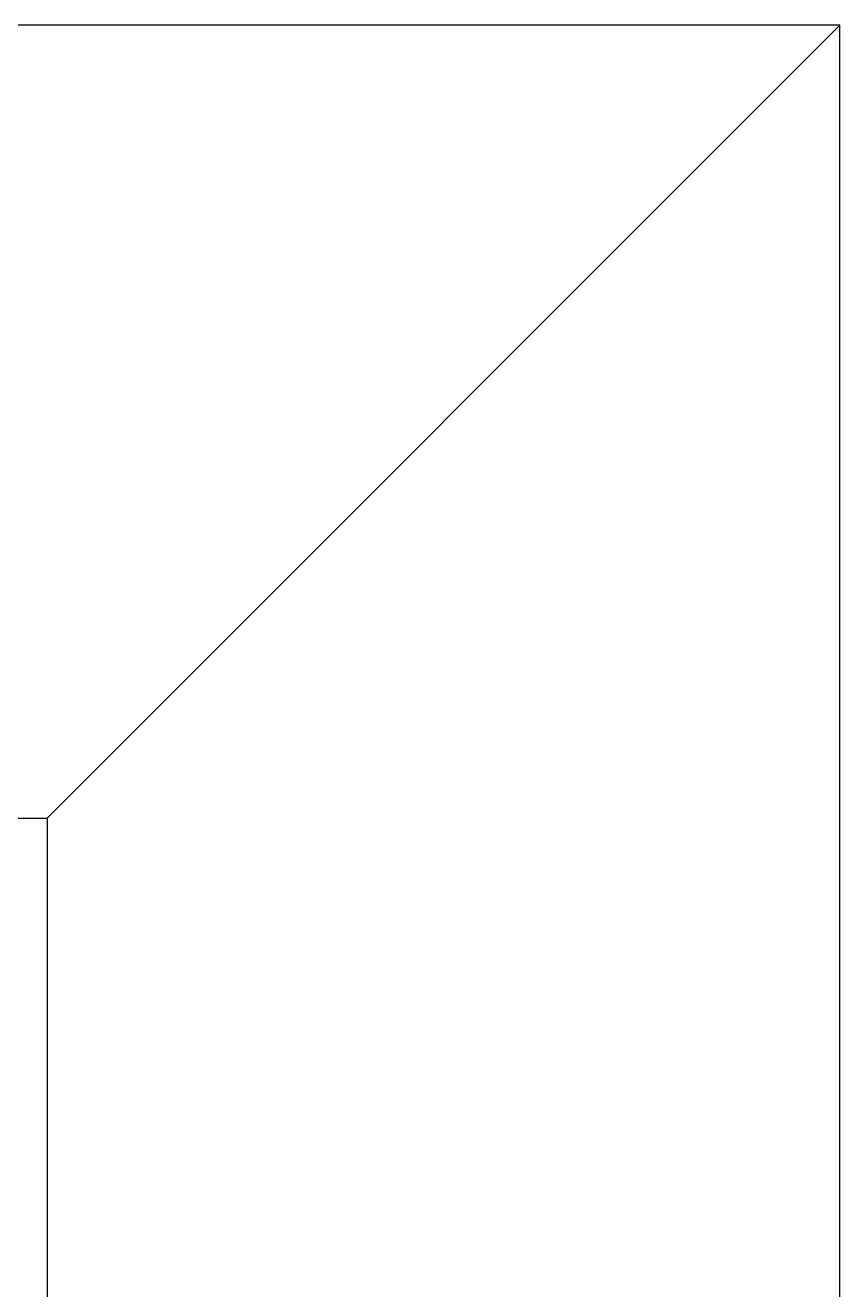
# Model space of a CAD drawing. Header units: millimetres. Extents: x 331487 to 517269, y 198509 to 399936.
# Drawn here: x 423589 to 425079, y 334451 to 336764 of the extents above; entities that cross this region are included whole.
import ezdxf

# ---------------------------------------------------------------- set-up
doc = ezdxf.new("R2010")
doc.units = ezdxf.units.MM
doc.header["$MEASUREMENT"] = 0
doc.layers.add('FOOTING', color=5, linetype='Continuous')

msp = doc.modelspace()

# ---------------------------------------------------------------- linework, layer by layer
at = {"layer": 'FOOTING', "color": 5}
for p, q in [((425079.3, 336763.5), (421579.3, 336763.5)), ((425079.3, 332963.5), (425079.3, 336763.5)), ((423029.3, 335313.5), (423629.3, 335313.5)), ((423629.3, 335313.5), (423629.3, 334413.5))]:
    msp.add_line(p, q, dxfattribs=at)
at = {"layer": 'FOOTING'}
msp.add_line((423629.3, 335313.5), (425079.3, 336763.5), dxfattribs=at)

doc.saveas('drawing.dxf')
